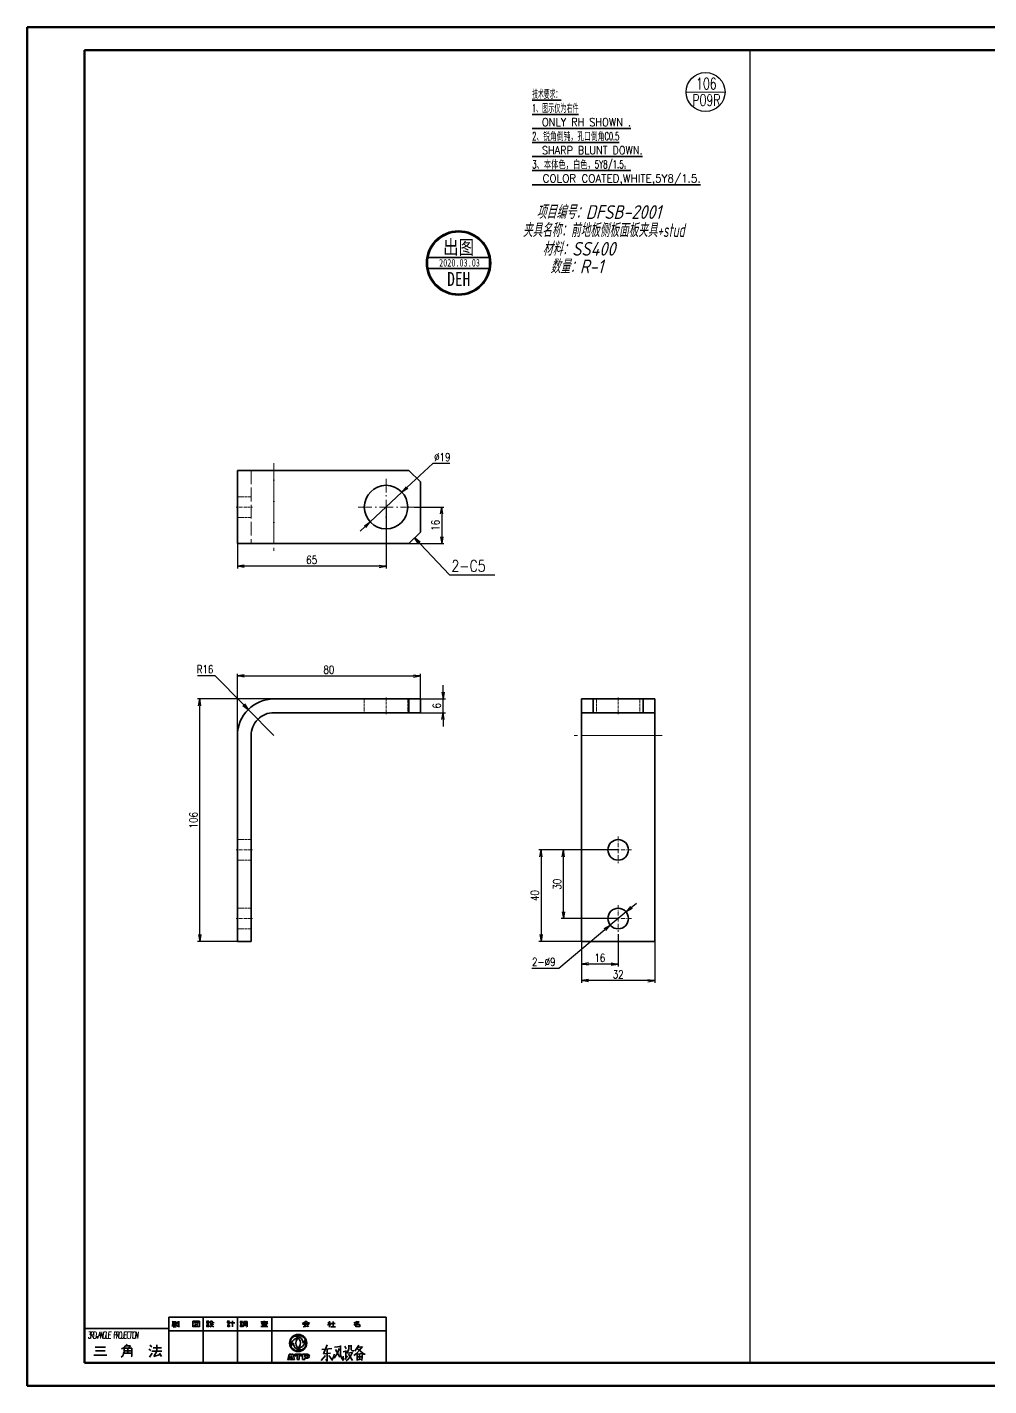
# Model space of a CAD drawing. Header units: millimetres. Extents: x 1333 to 104182, y -62616 to -5704.
# Drawn here: x 49722 to 50143, y -62616 to -62022 of the extents above; entities that cross this region are included whole.
import ezdxf
from ezdxf.enums import TextEntityAlignment as Align

# ---------------------------------------------------------------- set-up
doc = ezdxf.new("R2010")
doc.units = ezdxf.units.MM
doc.header["$LTSCALE"] = 0.5
doc.linetypes.add('DASHDOT', pattern=[18.5, 12, -3, 0.5, -3])
doc.linetypes.add('DASHED', pattern=[15, 12, -3])
doc.layers.add('08', color=1, linetype='Continuous')
doc.layers.add('11', color=3, linetype='Continuous')
for name, color, linetype, lineweight in [('TEXT', 1, 'Continuous', 35), ('材质&数量层', 1, 'Continuous', 9), ('标注线', 3, 'Continuous', 18)]:
    doc.layers.add(name, color=color, linetype=linetype, lineweight=lineweight)
doc.styles.add('GB', font='gbeitc.shx', dxfattribs={"bigfont": 'gbcbig.shx'})
doc.styles.add('KAI', font='simplex.shx', dxfattribs={"width": 0.8, "bigfont": 'extfont.shx'})
doc.styles.get("Standard").update_dxf_attribs({"font": 'simplex.shx'})
doc.styles.add('国标', font='simfang.ttf', dxfattribs={"width": 0.8})
doc.dimstyles.new('KAI', dxfattribs={"dimtxt": 3.5, "dimasz": 3, "dimexe": 1, "dimexo": 0, "dimgap": 1, "dimtad": 1, "dimtoh": 1, "dimdsep": 46, "dimtxsty": 'KAI', "dimblk1": 'OPEN', "dimblk2": 'OPEN', "dimsah": 1, "dimcen": 0, "dimclrd": 7, "dimclre": 7, "dimclrt": 140, "dimazin": 2, "dimtfac": 0.7, "dimtix": 1, "dimtmove": 0, "dimatfit": 3, "dimldrblk": 'OPEN', "dimfxl": 0, "dimtvp": 1, "dimtolj": 2, "dimarcsym": 0})

# ---------------------------------------------------------------- blocks, each defined once
blk = doc.blocks.new('_Open')
at = {"color": 0, "linetype": 'ByBlock', "lineweight": -2}
for p, q in [((-1, 0.17), (0, 0)), ((-1, -0.17), (0, 0)), ((0, 0), (-1, 0))]:
    blk.add_line(p, q, dxfattribs=at)
blk = doc.blocks.new('*D152')
at = {"layer": '08', "color": 7, "lineweight": -2, "transparency": 16777216}
for p, q in [((49829.99, -62315.98), (49796.55, -62315.98)), ((49797.55, -62418.98), (49797.55, -62318.98)), ((49813.99, -62421.98), (49796.55, -62421.98))]:
    blk.add_line(p, q, dxfattribs=at)
at = {"layer": 'Defpoints', "color": 0, "transparency": 16777216}
for p in [(49797.55, -62315.98), (49829.99, -62315.98), (49813.99, -62421.98)]:
    blk.add_point(p, dxfattribs=at)
at = {"layer": '08', "color": 7, "lineweight": -2, "transparency": 16777216, "xscale": 3, "yscale": 3, "zscale": 3}
for p, rotation in [((49797.55, -62315.98), 90), ((49797.55, -62421.98), 270)]:
    blk.add_blockref('_Open', p, dxfattribs=dict(at, rotation=rotation))
at = {"layer": '08', "color": 140, "transparency": 16777216, "insert": (49794.8, -62368.98), "char_height": 3.5, "attachment_point": 5, "rotation": 90, "style": 'KAI'}
blk.add_mtext('\\A2;106', dxfattribs=at)
blk = doc.blocks.new('*D153')
at = {"layer": '08', "color": 7, "lineweight": -2, "transparency": 16777216}
for p, q in [((49813.99, -62331.98), (49813.99, -62304.94)), ((49816.99, -62305.94), (49890.99, -62305.94)), ((49893.99, -62315.98), (49893.99, -62304.94))]:
    blk.add_line(p, q, dxfattribs=at)
at = {"layer": 'Defpoints', "color": 0, "transparency": 16777216}
for p in [(49893.99, -62305.94), (49893.99, -62315.98), (49813.99, -62331.98)]:
    blk.add_point(p, dxfattribs=at)
at = {"layer": '08', "color": 7, "lineweight": -2, "transparency": 16777216, "xscale": 3, "yscale": 3, "zscale": 3, "rotation": 180}
blk.add_blockref('_Open', (49813.99, -62305.94), dxfattribs=at)
at = {"layer": '08', "color": 7, "lineweight": -2, "transparency": 16777216, "xscale": 3, "yscale": 3, "zscale": 3}
blk.add_blockref('_Open', (49893.99, -62305.94), dxfattribs=at)
at = {"layer": '08', "color": 140, "transparency": 16777216, "insert": (49853.99, -62303.19), "char_height": 3.5, "attachment_point": 5, "style": 'KAI'}
blk.add_mtext('\\A2;80', dxfattribs=at)
blk = doc.blocks.new('*D154')
at = {"layer": '08', "color": 7, "lineweight": -2, "transparency": 16777216}
for p, q in [((49796.52, -62305.76), (49804.18, -62305.76)), ((49804.18, -62305.76), (49816.66, -62318.44)), ((49829.99, -62331.98), (49818.77, -62320.58))]:
    blk.add_line(p, q, dxfattribs=at)
at = {"layer": 'Defpoints', "color": 0, "transparency": 16777216}
for p in [(49818.77, -62320.58), (49829.99, -62331.98)]:
    blk.add_point(p, dxfattribs=at)
at = {"layer": '08', "color": 7, "lineweight": -2, "transparency": 16777216, "xscale": 3, "yscale": 3, "zscale": 3, "rotation": 314.5498528367813}
blk.add_blockref('_Open', (49818.77, -62320.58), dxfattribs=at)
at = {"layer": '08', "color": 140, "transparency": 16777216, "insert": (49799.85, -62303.01), "char_height": 3.5, "attachment_point": 5, "style": 'KAI'}
blk.add_mtext('\\A2;R16', dxfattribs=at)
blk = doc.blocks.new('*D155')
at = {"layer": '08', "color": 7, "lineweight": -2, "transparency": 16777216}
for p, q in [((49903.92, -62312.98), (49903.92, -62309.98)), ((49893.99, -62315.98), (49904.92, -62315.98)), ((49903.92, -62321.98), (49903.92, -62315.98)), ((49893.99, -62321.98), (49904.92, -62321.98)), ((49903.92, -62324.98), (49903.92, -62327.98))]:
    blk.add_line(p, q, dxfattribs=at)
at = {"layer": 'Defpoints', "color": 0, "transparency": 16777216}
for p in [(49893.99, -62315.98), (49903.92, -62315.98), (49893.99, -62321.98)]:
    blk.add_point(p, dxfattribs=at)
at = {"layer": '08', "color": 7, "lineweight": -2, "transparency": 16777216, "xscale": 3, "yscale": 3, "zscale": 3}
for p, rotation in [((49903.92, -62315.98), 270), ((49903.92, -62321.98), 90)]:
    blk.add_blockref('_Open', p, dxfattribs=dict(at, rotation=rotation))
at = {"layer": '08', "color": 140, "transparency": 16777216, "insert": (49901.17, -62318.98), "char_height": 3.5, "attachment_point": 5, "rotation": 90, "style": 'KAI'}
blk.add_mtext('\\A2;6', dxfattribs=at)
blk = doc.blocks.new('*D156')
at = {"layer": '08', "color": 7, "lineweight": -2, "transparency": 16777216}
for p, q in [((49980.49, -62381.98), (49955.52, -62381.98)), ((49956.52, -62408.98), (49956.52, -62384.98)), ((49980.49, -62411.98), (49955.52, -62411.98))]:
    blk.add_line(p, q, dxfattribs=at)
at = {"layer": 'Defpoints', "color": 0, "transparency": 16777216}
for p in [(49956.52, -62381.98), (49980.49, -62381.98), (49980.49, -62411.98)]:
    blk.add_point(p, dxfattribs=at)
at = {"layer": '08', "color": 7, "lineweight": -2, "transparency": 16777216, "xscale": 3, "yscale": 3, "zscale": 3}
for p, rotation in [((49956.52, -62381.98), 90), ((49956.52, -62411.98), 270)]:
    blk.add_blockref('_Open', p, dxfattribs=dict(at, rotation=rotation))
at = {"layer": '08', "color": 140, "transparency": 16777216, "insert": (49953.77, -62396.98), "char_height": 3.5, "attachment_point": 5, "rotation": 90, "style": 'KAI'}
blk.add_mtext('\\A2;30', dxfattribs=at)
blk = doc.blocks.new('*D157')
at = {"layer": '08', "color": 7, "lineweight": -2, "transparency": 16777216}
for p, q in [((49961.49, -62381.98), (49945.79, -62381.98)), ((49946.79, -62384.98), (49946.79, -62418.98)), ((49964.49, -62421.98), (49945.79, -62421.98))]:
    blk.add_line(p, q, dxfattribs=at)
at = {"layer": 'Defpoints', "color": 0, "transparency": 16777216}
for p in [(49961.49, -62381.98), (49946.79, -62421.98), (49964.49, -62421.98)]:
    blk.add_point(p, dxfattribs=at)
at = {"layer": '08', "color": 7, "lineweight": -2, "transparency": 16777216, "xscale": 3, "yscale": 3, "zscale": 3}
for p, rotation in [((49946.79, -62381.98), 90), ((49946.79, -62421.98), 270)]:
    blk.add_blockref('_Open', p, dxfattribs=dict(at, rotation=rotation))
at = {"layer": '08', "color": 140, "transparency": 16777216, "insert": (49944.04, -62401.98), "char_height": 3.5, "attachment_point": 5, "rotation": 90, "style": 'KAI'}
blk.add_mtext('\\A2;40', dxfattribs=at)
blk = doc.blocks.new('*D158')
at = {"layer": '08', "color": 7, "lineweight": -2, "transparency": 16777216}
for p, q in [((49964.49, -62421.98), (49964.49, -62432.91)), ((49980.49, -62418.79), (49980.49, -62432.91)), ((49977.49, -62431.91), (49967.49, -62431.91))]:
    blk.add_line(p, q, dxfattribs=at)
at = {"layer": 'Defpoints', "color": 0, "transparency": 16777216}
for p in [(49964.49, -62421.98), (49980.49, -62418.79), (49964.49, -62431.91)]:
    blk.add_point(p, dxfattribs=at)
at = {"layer": '08', "color": 7, "lineweight": -2, "transparency": 16777216, "xscale": 3, "yscale": 3, "zscale": 3, "rotation": 180}
blk.add_blockref('_Open', (49964.49, -62431.91), dxfattribs=at)
at = {"layer": '08', "color": 7, "lineweight": -2, "transparency": 16777216, "xscale": 3, "yscale": 3, "zscale": 3}
blk.add_blockref('_Open', (49980.49, -62431.91), dxfattribs=at)
at = {"layer": '08', "color": 140, "transparency": 16777216, "insert": (49972.49, -62429.16), "char_height": 3.5, "attachment_point": 5, "style": 'KAI'}
blk.add_mtext('\\A2;16', dxfattribs=at)
blk = doc.blocks.new('*D159')
at = {"layer": '08', "color": 7, "lineweight": -2, "transparency": 16777216}
for p, q in [((49964.49, -62421.98), (49964.49, -62440.14)), ((49996.49, -62421.98), (49996.49, -62440.14)), ((49993.49, -62439.14), (49967.49, -62439.14))]:
    blk.add_line(p, q, dxfattribs=at)
at = {"layer": 'Defpoints', "color": 0, "transparency": 16777216}
for p in [(49964.49, -62421.98), (49996.49, -62421.98), (49964.49, -62439.14)]:
    blk.add_point(p, dxfattribs=at)
at = {"layer": '08', "color": 7, "lineweight": -2, "transparency": 16777216, "xscale": 3, "yscale": 3, "zscale": 3, "rotation": 180}
blk.add_blockref('_Open', (49964.49, -62439.14), dxfattribs=at)
at = {"layer": '08', "color": 7, "lineweight": -2, "transparency": 16777216, "xscale": 3, "yscale": 3, "zscale": 3}
blk.add_blockref('_Open', (49996.49, -62439.14), dxfattribs=at)
at = {"layer": '08', "color": 140, "transparency": 16777216, "insert": (49980.49, -62436.39), "char_height": 3.5, "attachment_point": 5, "style": 'KAI'}
blk.add_mtext('\\A2;32', dxfattribs=at)
blk = doc.blocks.new('*D160')
at = {"layer": '08', "color": 7, "lineweight": -2, "transparency": 16777216}
for p, q in [((49986.24, -62407.17), (49988.55, -62405.25)), ((49983.94, -62409.09), (49977.04, -62414.86)), ((49954.48, -62433.71), (49974.73, -62416.79)), ((49942.75, -62433.71), (49954.48, -62433.71))]:
    blk.add_line(p, q, dxfattribs=at)
at = {"layer": 'Defpoints', "color": 0, "transparency": 16777216}
for p in [(49983.94, -62409.09), (49977.04, -62414.86)]:
    blk.add_point(p, dxfattribs=at)
at = {"layer": '08', "color": 7, "lineweight": -2, "transparency": 16777216, "xscale": 3, "yscale": 3, "zscale": 3}
for p, rotation in [((49983.94, -62409.09), 219.885985367938), ((49977.04, -62414.86), 39.88598536793803)]:
    blk.add_blockref('_Open', p, dxfattribs=dict(at, rotation=rotation))
at = {"layer": '08', "color": 140, "transparency": 16777216, "insert": (49947.95, -62430.96), "char_height": 3.5, "attachment_point": 5, "style": 'KAI'}
blk.add_mtext('\\A2;2-%%c9', dxfattribs=at)
blk = doc.blocks.new('*D161')
at = {"layer": '08', "color": 7, "lineweight": -2, "transparency": 16777216}
for p, q in [((49899.41, -62213.02), (49888.13, -62223.55)), ((49906.81, -62213.02), (49899.41, -62213.02)), ((49872.05, -62238.57), (49885.93, -62225.6)), ((49869.85, -62240.61), (49867.66, -62242.66))]:
    blk.add_line(p, q, dxfattribs=at)
at = {"layer": 'Defpoints', "color": 0, "transparency": 16777216}
for p in [(49885.93, -62225.6), (49872.05, -62238.57)]:
    blk.add_point(p, dxfattribs=at)
at = {"layer": '08', "color": 7, "lineweight": -2, "transparency": 16777216, "xscale": 3, "yscale": 3, "zscale": 3}
for p, rotation in [((49885.93, -62225.6), 223.0339862029574), ((49872.05, -62238.57), 43.03398620295744)]:
    blk.add_blockref('_Open', p, dxfattribs=dict(at, rotation=rotation))
at = {"layer": '08', "color": 140, "transparency": 16777216, "insert": (49903.61, -62210.27), "char_height": 3.5, "attachment_point": 5, "style": 'KAI'}
blk.add_mtext('\\A2;∅19', dxfattribs=at)
blk = doc.blocks.new('*D162')
at = {"layer": '08', "color": 7, "lineweight": -2, "transparency": 16777216}
for p, q in [((49878.99, -62232.08), (49878.99, -62258.94)), ((49813.99, -62248.08), (49813.99, -62258.94)), ((49875.99, -62257.94), (49816.99, -62257.94))]:
    blk.add_line(p, q, dxfattribs=at)
at = {"layer": 'Defpoints', "color": 0, "transparency": 16777216}
for p in [(49878.99, -62232.08), (49813.99, -62248.08), (49813.99, -62257.94)]:
    blk.add_point(p, dxfattribs=at)
at = {"layer": '08', "color": 7, "lineweight": -2, "transparency": 16777216, "xscale": 3, "yscale": 3, "zscale": 3, "rotation": 180}
blk.add_blockref('_Open', (49813.99, -62257.94), dxfattribs=at)
at = {"layer": '08', "color": 7, "lineweight": -2, "transparency": 16777216, "xscale": 3, "yscale": 3, "zscale": 3}
blk.add_blockref('_Open', (49878.99, -62257.94), dxfattribs=at)
at = {"layer": '08', "color": 140, "transparency": 16777216, "insert": (49846.49, -62255.19), "char_height": 3.5, "attachment_point": 5, "style": 'KAI'}
blk.add_mtext('\\A2;65', dxfattribs=at)
blk = doc.blocks.new('*D163')
at = {"layer": '08', "color": 7, "lineweight": -2, "transparency": 16777216}
for p, q in [((49891.34, -62232.08), (49904.32, -62232.08)), ((49903.32, -62235.08), (49903.32, -62245.08)), ((49888.99, -62248.08), (49904.32, -62248.08))]:
    blk.add_line(p, q, dxfattribs=at)
at = {"layer": 'Defpoints', "color": 0, "transparency": 16777216}
for p in [(49891.34, -62232.08), (49888.99, -62248.08), (49903.32, -62248.08)]:
    blk.add_point(p, dxfattribs=at)
at = {"layer": '08', "color": 7, "lineweight": -2, "transparency": 16777216, "xscale": 3, "yscale": 3, "zscale": 3}
for p, rotation in [((49903.32, -62232.08), 90), ((49903.32, -62248.08), 270)]:
    blk.add_blockref('_Open', p, dxfattribs=dict(at, rotation=rotation))
at = {"layer": '08', "color": 140, "transparency": 16777216, "insert": (49900.57, -62240.08), "char_height": 3.5, "attachment_point": 5, "rotation": 90, "style": 'KAI'}
blk.add_mtext('\\A2;16', dxfattribs=at)
blk = doc.blocks.new('999')
at = {"color": 7, "lineweight": 70}
for p, q in [((73402, -11943.1), (73402, -10161.1)), ((73402, -10161.1), (75925, -10161.1)), ((73477, -11913.1), (73477, -10191.1)), ((73477, -10191.1), (75895, -10191.1)), ((75895, -11913.1), (73477, -11913.1)), ((75925, -11943.1), (73402, -11943.1))]:
    blk.add_line(p, q, dxfattribs=at)
at = {"color": 7, "lineweight": 35}
for p, q in [((73588, -11853.1), (73873, -11853.1)), ((73633, -11853.1), (73633, -11913.1)), ((73678, -11853.1), (73678, -11913.1)), ((73689.3, -11862.6), (73689.3, -11864.6)), ((73690.7, -11865.7), (73689.8, -11865.5)), ((73690.7, -11858.7), (73690.7, -11865.7)), ((73708.3, -11859.2), (73717.8, -11859.2)), ((73708.3, -11865.5), (73717.7, -11865.5)), ((73713, -11859.2), (73708.8, -11861.6)), ((73710.5, -11865.5), (73710.5, -11862.1)), ((73710.5, -11862.1), (73715.6, -11862.1)), ((73710.5, -11863.2), (73715.6, -11863.2)), ((73710.5, -11864.5), (73715.6, -11864.5)), ((73713, -11857.8), (73713, -11861.6)), ((73713, -11859.2), (73717.7, -11861.9)), ((73715.6, -11862.1), (73715.6, -11865.5)), ((73723, -11853.1), (73723, -11913.1)), ((73765, -11860.3), (73762.7, -11861.3)), ((73763.1, -11862.4), (73771.9, -11862.4)), ((73763.9, -11865.6), (73770.4, -11864.8)), ((73767.9, -11858.2), (73765, -11860.3)), ((73765.2, -11861.2), (73769.6, -11861.2)), ((73766.9, -11862.4), (73765.8, -11865.4)), ((73767.6, -11858.4), (73769.7, -11859.9)), ((73769.4, -11863.4), (73771.1, -11865.8)), ((73769.7, -11859.9), (73772.6, -11861.1)), ((73798.7, -11861.9), (73796, -11863.4)), ((73796.2, -11860.3), (73800.1, -11860.3)), ((73798.5, -11858.5), (73798.5, -11860.3)), ((73800.1, -11860.3), (73798.7, -11861.9)), ((73798.7, -11861.9), (73800.8, -11863.3)), ((73798.7, -11861.9), (73798.7, -11866.3)), ((73800.3, -11865.8), (73806.3, -11865.8)), ((73800.9, -11861.3), (73805.8, -11861.3)), ((73803.4, -11858.6), (73803.4, -11865.8)), ((73833.2, -11862.4), (73830.3, -11863.4)), ((73833.8, -11859.3), (73830.7, -11860.9)), ((73832.5, -11860), (73834.6, -11861.6)), ((73833, -11862.9), (73838.3, -11862.9)), ((73833, -11865.8), (73833, -11862.9)), ((73833, -11865.4), (73838.3, -11865.4)), ((73836.1, -11860.7), (73833.2, -11862.4)), ((73835, -11858.3), (73833.8, -11859.3)), ((73833.8, -11859.3), (73837.7, -11859.3)), ((73837.7, -11859.3), (73836.1, -11860.7)), ((73838.3, -11862.9), (73838.3, -11865.7)), ((73873, -11853.1), (73873, -11913.1)), ((73477, -11868.1), (73588, -11868.1)), ((73588, -11871.1), (73873, -11871.1)), ((73743.7, -11908.7), (73745.5, -11901.6)), ((73745.6, -11901.6), (73747.8, -11901.6)), ((73745.8, -11903.8), (73747, -11908.7)), ((73747.8, -11901.6), (73748.2, -11903.1)), ((73748.6, -11901.6), (73748.2, -11903.1)), ((73748.8, -11903.7), (73748.5, -11904.5)), ((73750.9, -11901.6), (73748.6, -11901.6)), ((73750, -11908.7), (73748.8, -11903.7)), ((73752.7, -11908.7), (73750.9, -11901.6)), ((73752.9, -11901.6), (73762, -11901.6)), ((73752.9, -11901.6), (73752.9, -11904.2)), ((73752.9, -11904.2), (73756, -11902.3)), ((73756, -11908.7), (73756, -11902.3)), ((73758.9, -11908.7), (73758.9, -11902.3)), ((73762, -11904.2), (73758.9, -11902.3)), ((73762, -11901.6), (73762, -11904.2)), ((73763.2, -11901.6), (73769.7, -11901.6)), ((73763.2, -11908.7), (73763.2, -11901.6)), ((73766.1, -11902.8), (73768.7, -11902.8)), ((73766.1, -11905.6), (73766.1, -11902.8)), ((73743.3, -11908.7), (73746.1, -11908.7)), ((73745.3, -11905.4), (73746, -11908.7)), ((73749.5, -11908.7), (73747, -11908.7)), ((73748.5, -11904.5), (73749.5, -11908.7)), ((73752.7, -11908.7), (73750, -11908.7)), ((73756, -11908.7), (73758.9, -11908.7)), ((73766.1, -11908.7), (73763.2, -11908.7)), ((73766.1, -11905.6), (73768.7, -11905.6)), ((73766.1, -11906.7), (73769.7, -11906.7)), ((73766.1, -11908.7), (73766.1, -11906.7))]:
    blk.add_line(p, q, dxfattribs=at)
at = {"color": 7, "lineweight": 35, "ltscale": 0.125}
blk.add_line((73588, -11868.1), (73588, -11853.1), dxfattribs=at)
at = {"color": 7, "lineweight": 35, "ltscale": 0.085229}
blk.add_line((73591.7, -11863.4), (73602, -11863.4), dxfattribs=at)
at = {"color": 7, "lineweight": 35, "ltscale": 0.027653}
blk.add_line((73595.2, -11864.3), (73591.9, -11865), dxfattribs=at)
at = {"color": 7, "lineweight": 35, "ltscale": 0.044715}
blk.add_line((73592.2, -11860.5), (73597.6, -11860.5), dxfattribs=at)
at = {"color": 7, "lineweight": 35, "ltscale": 0.012385}
blk.add_line((73593.6, -11858.5), (73592.8, -11859.8), dxfattribs=at)
at = {"color": 7, "lineweight": 35, "ltscale": 0.032741}
blk.add_line((73593.1, -11859.3), (73597.1, -11859.3), dxfattribs=at)
at = {"color": 7, "lineweight": 35, "ltscale": 0.011821}
blk.add_line((73593.2, -11862.9), (73593.2, -11861.4), dxfattribs=at)
at = {"color": 7, "lineweight": 35, "ltscale": 0.030435}
blk.add_line((73593.2, -11861.4), (73596.8, -11861.5), dxfattribs=at)
at = {"color": 7, "lineweight": 35, "ltscale": 0.032907}
blk.add_line((73593.6, -11866), (73597.5, -11865.6), dxfattribs=at)
at = {"color": 7, "lineweight": 35, "ltscale": 0.038324}
blk.add_line((73595, -11858.5), (73595, -11863.1), dxfattribs=at)
at = {"color": 7, "lineweight": 35, "ltscale": 0.015919}
blk.add_line((73596.9, -11863.4), (73595.2, -11864.3), dxfattribs=at)
at = {"color": 7, "lineweight": 35, "ltscale": 0.013156}
blk.add_line((73595.2, -11864.3), (73595.2, -11865.8), dxfattribs=at)
at = {"color": 7, "lineweight": 35, "ltscale": 0.003058}
blk.add_line((73596.5, -11863), (73596.2, -11863), dxfattribs=at)
at = {"color": 7, "lineweight": 35, "ltscale": 0.003768}
blk.add_line((73596.8, -11862.6), (73596.5, -11863), dxfattribs=at)
at = {"color": 7, "lineweight": 35, "ltscale": 0.009536}
blk.add_line((73596.8, -11861.5), (73596.8, -11862.6), dxfattribs=at)
at = {"color": 7, "lineweight": 35, "ltscale": 0.008582}
blk.add_line((73597.4, -11862.5), (73597.4, -11863.5), dxfattribs=at)
at = {"color": 7, "lineweight": 35, "ltscale": 0.014683}
blk.add_line((73597.4, -11863.5), (73598.6, -11864.8), dxfattribs=at)
at = {"color": 7, "lineweight": 35, "ltscale": 0.01925}
blk.add_line((73600.7, -11863.8), (73598.6, -11864.8), dxfattribs=at)
at = {"color": 7, "lineweight": 35, "ltscale": 0.015107}
blk.add_line((73598.6, -11864.8), (73600.3, -11865.4), dxfattribs=at)
at = {"color": 7, "lineweight": 35, "ltscale": 0.025931}
blk.add_line((73598.9, -11858.8), (73598.9, -11861.9), dxfattribs=at)
at = {"color": 7, "lineweight": 35, "ltscale": 0.00304}
blk.add_line((73600.6, -11862.7), (73600.2, -11862.7), dxfattribs=at)
at = {"color": 7, "lineweight": 35, "ltscale": 0.011018}
blk.add_line((73600.3, -11865.4), (73601.6, -11865.6), dxfattribs=at)
at = {"color": 7, "lineweight": 35, "ltscale": 0.003388}
blk.add_line((73600.9, -11862.4), (73600.6, -11862.7), dxfattribs=at)
at = {"color": 7, "lineweight": 35, "ltscale": 0.033368}
blk.add_line((73600.9, -11858.4), (73600.9, -11862.4), dxfattribs=at)
at = {"color": 7, "lineweight": 35, "ltscale": 0.070776}
for p, q in [((73619.5, -11858.3), (73628, -11858.3)), ((73619.5, -11865.2), (73628, -11865.2))]:
    blk.add_line(p, q, dxfattribs=at)
at = {"color": 7, "lineweight": 35, "ltscale": 0.062347}
blk.add_line((73619.5, -11858.3), (73619.5, -11865.8), dxfattribs=at)
at = {"color": 7, "lineweight": 35, "ltscale": 0.016097}
blk.add_line((73622.9, -11863.5), (73621.1, -11864.3), dxfattribs=at)
at = {"color": 7, "lineweight": 35, "ltscale": 0.013534}
blk.add_line((73621.2, -11859.7), (73622.1, -11861), dxfattribs=at)
at = {"color": 7, "lineweight": 35, "ltscale": 0.035448}
blk.add_line((73622.1, -11861.6), (73625.8, -11863.7), dxfattribs=at)
at = {"color": 7, "lineweight": 35, "ltscale": 0.029906}
blk.add_line((73625.4, -11860.9), (73622.9, -11863.5), dxfattribs=at)
at = {"color": 7, "lineweight": 35, "ltscale": 0.012539}
blk.add_line((73623.5, -11859), (73623.7, -11860.5), dxfattribs=at)
at = {"color": 7, "lineweight": 35, "ltscale": 0.013951}
blk.add_line((73626.4, -11859.6), (73625.4, -11860.9), dxfattribs=at)
at = {"color": 7, "lineweight": 35, "ltscale": 0.063303}
blk.add_line((73628, -11858.3), (73628, -11865.9), dxfattribs=at)
at = {"color": 7, "lineweight": 35, "ltscale": 0.036719}
for p, q in [((73636.8, -11859.6), (73641.2, -11859.6)), ((73664, -11859.6), (73668.4, -11859.6)), ((73680.9, -11859.8), (73685.3, -11859.8))]:
    blk.add_line(p, q, dxfattribs=at)
at = {"color": 7, "lineweight": 35, "ltscale": 0.025879}
for p, q in [((73637.2, -11858.4), (73640.3, -11858.4)), ((73664.4, -11858.4), (73667.5, -11858.4))]:
    blk.add_line(p, q, dxfattribs=at)
at = {"color": 7, "lineweight": 35, "ltscale": 0.025122}
blk.add_line((73637.4, -11860.9), (73640.5, -11860.9), dxfattribs=at)
at = {"color": 7, "lineweight": 35, "ltscale": 0.024927}
for p, q in [((73637.4, -11862.2), (73640.4, -11862.2)), ((73664.6, -11862.2), (73667.6, -11862.2))]:
    blk.add_line(p, q, dxfattribs=at)
at = {"color": 7, "lineweight": 35, "ltscale": 0.018304}
for p, q in [((73637.8, -11865.6), (73637.8, -11863.4)), ((73665, -11865.6), (73665, -11863.4)), ((73681.9, -11865.8), (73681.9, -11863.6))]:
    blk.add_line(p, q, dxfattribs=at)
at = {"color": 7, "lineweight": 35, "ltscale": 0.019971}
for p, q in [((73637.8, -11863.4), (73640.2, -11863.4)), ((73637.8, -11865.1), (73640.2, -11865.1)), ((73665, -11863.4), (73667.4, -11863.4)), ((73665, -11865.1), (73667.4, -11865.1))]:
    blk.add_line(p, q, dxfattribs=at)
at = {"color": 7, "lineweight": 35, "ltscale": 0.019257}
for p, q in [((73640.2, -11863.4), (73640.2, -11865.7)), ((73684.3, -11863.6), (73684.3, -11865.9))]:
    blk.add_line(p, q, dxfattribs=at)
at = {"color": 7, "lineweight": 35, "ltscale": 0.006976}
blk.add_line((73641.4, -11860.7), (73642.1, -11860.3), dxfattribs=at)
at = {"color": 7, "lineweight": 35, "ltscale": 0.03595}
blk.add_line((73641.4, -11861.7), (73645.8, -11861.7), dxfattribs=at)
at = {"color": 7, "lineweight": 35, "ltscale": 0.013082}
blk.add_line((73642.9, -11865.1), (73641.5, -11865.7), dxfattribs=at)
at = {"color": 7, "lineweight": 35, "ltscale": 0.00629}
blk.add_line((73642.1, -11860.3), (73642.6, -11859.7), dxfattribs=at)
at = {"color": 7, "lineweight": 35, "ltscale": 0.01087}
blk.add_line((73642.6, -11859.7), (73642.6, -11858.4), dxfattribs=at)
at = {"color": 7, "lineweight": 35, "ltscale": 0.017126}
blk.add_line((73642.6, -11858.4), (73644.6, -11858.4), dxfattribs=at)
at = {"color": 7, "lineweight": 35, "ltscale": 0.009218}
blk.add_line((73642.6, -11862.7), (73643.1, -11863.6), dxfattribs=at)
at = {"color": 7, "lineweight": 35, "ltscale": 0.011358}
blk.add_line((73644, -11864.4), (73642.9, -11865.1), dxfattribs=at)
at = {"color": 7, "lineweight": 35, "ltscale": 0.014821}
blk.add_line((73643.1, -11863.6), (73644.5, -11864.7), dxfattribs=at)
at = {"color": 7, "lineweight": 35, "ltscale": 0.014299}
blk.add_line((73645.2, -11863.1), (73644, -11864.4), dxfattribs=at)
at = {"color": 7, "lineweight": 35, "ltscale": 0.022491}
blk.add_line((73644.5, -11864.7), (73647, -11865.8), dxfattribs=at)
at = {"color": 7, "lineweight": 35, "ltscale": 0.014682}
blk.add_line((73644.6, -11858.4), (73644.6, -11860.1), dxfattribs=at)
at = {"color": 7, "lineweight": 35, "ltscale": 0.003426}
blk.add_line((73644.6, -11860.1), (73645, -11860.3), dxfattribs=at)
at = {"color": 7, "lineweight": 35, "ltscale": 0.01073}
blk.add_line((73645, -11860.3), (73646.3, -11860.3), dxfattribs=at)
at = {"color": 7, "lineweight": 35, "ltscale": 0.012738}
blk.add_line((73645.8, -11861.7), (73645.2, -11863.1), dxfattribs=at)
at = {"color": 7, "lineweight": 35, "ltscale": 0.006401}
blk.add_line((73646.3, -11860.3), (73646.7, -11859.7), dxfattribs=at)
at = {"color": 7, "lineweight": 35, "ltscale": 0.02511}
for p, q in [((73664.6, -11860.9), (73667.7, -11860.9)), ((73681.5, -11861.1), (73684.5, -11861.1))]:
    blk.add_line(p, q, dxfattribs=at)
at = {"color": 7, "lineweight": 35, "ltscale": 0.01926}
blk.add_line((73667.4, -11863.4), (73667.4, -11865.7), dxfattribs=at)
at = {"color": 7, "lineweight": 35, "ltscale": 0.045654}
blk.add_line((73668.8, -11860.7), (73674.3, -11860.7), dxfattribs=at)
at = {"color": 7, "lineweight": 35, "ltscale": 0.066437}
blk.add_line((73671.5, -11858), (73671.5, -11865.9), dxfattribs=at)
at = {"color": 7, "lineweight": 35, "ltscale": 0.025867}
blk.add_line((73681.3, -11858.7), (73684.4, -11858.7), dxfattribs=at)
at = {"color": 7, "lineweight": 35, "ltscale": 0.024915}
blk.add_line((73681.5, -11862.4), (73684.5, -11862.4), dxfattribs=at)
at = {"color": 7, "lineweight": 35, "ltscale": 0.019983}
for p, q in [((73681.9, -11863.6), (73684.3, -11863.6)), ((73681.9, -11865.4), (73684.3, -11865.4))]:
    blk.add_line(p, q, dxfattribs=at)
at = {"color": 7, "lineweight": 35, "ltscale": 0.010372}
blk.add_line((73685, -11865.6), (73685.8, -11864.6), dxfattribs=at)
at = {"color": 7, "lineweight": 35, "ltscale": 0.008641}
blk.add_line((73685.8, -11864.6), (73686, -11863.6), dxfattribs=at)
at = {"color": 7, "lineweight": 35, "ltscale": 0.040677}
blk.add_line((73686, -11863.6), (73686, -11858.7), dxfattribs=at)
at = {"color": 7, "lineweight": 35, "ltscale": 0.039233}
blk.add_line((73686, -11858.7), (73690.7, -11858.7), dxfattribs=at)
at = {"color": 7, "lineweight": 35, "ltscale": 0.022327}
for p, q in [((73687, -11860.4), (73689.7, -11860.4)), ((73687, -11861.6), (73689.7, -11861.6))]:
    blk.add_line(p, q, dxfattribs=at)
at = {"color": 7, "lineweight": 35, "ltscale": 0.016611}
blk.add_line((73687, -11864.6), (73687, -11862.6), dxfattribs=at)
at = {"color": 7, "lineweight": 35, "ltscale": 0.018945}
for p, q in [((73687, -11862.6), (73689.3, -11862.6)), ((73687, -11864.2), (73689.3, -11864.2))]:
    blk.add_line(p, q, dxfattribs=at)
at = {"color": 7, "lineweight": 35, "ltscale": 0.018152}
blk.add_line((73688.3, -11859.4), (73688.3, -11861.6), dxfattribs=at)
at = {"color": 7, "lineweight": 35, "ltscale": 0.375}
blk.add_line((73588, -11868.1), (73588, -11913.1), dxfattribs=at)
at = {"color": 7, "lineweight": 35, "ltscale": 0.1401}
blk.add_line((73489.4, -11902.7), (73506.3, -11902.7), dxfattribs=at)
at = {"color": 7, "lineweight": 35, "ltscale": 0.111206}
blk.add_line((73491.3, -11892.3), (73504.7, -11892.3), dxfattribs=at)
at = {"color": 7, "lineweight": 35, "ltscale": 0.104199}
blk.add_line((73491.7, -11897.3), (73504.2, -11897.3), dxfattribs=at)
at = {"color": 7, "lineweight": 35, "ltscale": 0.026955}
blk.add_line((73527.7, -11903.4), (73525.5, -11905.7), dxfattribs=at)
at = {"color": 7, "lineweight": 35, "ltscale": 0.025778}
blk.add_line((73528.6, -11893.1), (73525.9, -11894.6), dxfattribs=at)
at = {"color": 7, "lineweight": 35, "ltscale": 0.02588}
blk.add_line((73528.5, -11900.4), (73527.7, -11903.4), dxfattribs=at)
at = {"color": 7, "lineweight": 35, "ltscale": 0.015901}
blk.add_line((73529, -11898.6), (73528.5, -11900.4), dxfattribs=at)
at = {"color": 7, "lineweight": 35, "ltscale": 0.08938}
blk.add_line((73528.5, -11900.4), (73539.3, -11900.4), dxfattribs=at)
at = {"color": 7, "lineweight": 35, "ltscale": 0.027872}
blk.add_line((73531, -11890.8), (73528.6, -11893.1), dxfattribs=at)
at = {"color": 7, "lineweight": 35, "ltscale": 0.085266}
for p, q in [((73529, -11893.7), (73539.3, -11893.7)), ((73529, -11897.1), (73539.3, -11897.1))]:
    blk.add_line(p, q, dxfattribs=at)
at = {"color": 7, "lineweight": 35, "ltscale": 0.027725}
blk.add_line((73529, -11893.7), (73529, -11897.1), dxfattribs=at)
at = {"color": 7, "lineweight": 35, "ltscale": 0.01272}
blk.add_line((73529, -11897.1), (73529, -11898.6), dxfattribs=at)
at = {"color": 7, "lineweight": 35, "ltscale": 0.024651}
blk.add_line((73533.1, -11888.6), (73531, -11890.8), dxfattribs=at)
at = {"color": 7, "lineweight": 35, "ltscale": 0.055009}
blk.add_line((73531, -11890.8), (73537.6, -11890.8), dxfattribs=at)
at = {"color": 7, "lineweight": 35, "ltscale": 0.055774}
blk.add_line((73533.9, -11893.7), (73533.9, -11900.4), dxfattribs=at)
at = {"color": 7, "lineweight": 35, "ltscale": 0.030689}
blk.add_line((73537.6, -11890.8), (73535.1, -11893.6), dxfattribs=at)
at = {"color": 7, "lineweight": 35, "ltscale": 0.087085}
blk.add_line((73539.3, -11893.7), (73539.3, -11904.2), dxfattribs=at)
at = {"color": 7, "lineweight": 35, "ltscale": 0.026327}
blk.add_line((73561.6, -11895), (73564.1, -11896.9), dxfattribs=at)
at = {"color": 7, "lineweight": 35, "ltscale": 0.053073}
blk.add_line((73565.9, -11900.1), (73562.4, -11905.4), dxfattribs=at)
at = {"color": 7, "lineweight": 35, "ltscale": 0.026571}
blk.add_line((73562.9, -11890), (73565.4, -11892.1), dxfattribs=at)
at = {"color": 7, "lineweight": 35, "ltscale": 0.107727}
blk.add_line((73565.7, -11897.6), (73578.7, -11897.6), dxfattribs=at)
at = {"color": 7, "lineweight": 35, "ltscale": 0.090796}
blk.add_line((73567.2, -11893.3), (73578.1, -11893.3), dxfattribs=at)
at = {"color": 7, "lineweight": 35, "ltscale": 0.066593}
blk.add_line((73572, -11897.6), (73568, -11904.5), dxfattribs=at)
at = {"color": 7, "lineweight": 35, "ltscale": 0.073285}
blk.add_line((73568, -11904.5), (73576.5, -11902.2), dxfattribs=at)
at = {"color": 7, "lineweight": 35, "ltscale": 0.067187}
blk.add_line((73572, -11889.5), (73572, -11897.6), dxfattribs=at)
at = {"color": 7, "lineweight": 35, "ltscale": 0.041521}
blk.add_line((73575.7, -11900.4), (73578.2, -11904.7), dxfattribs=at)
at = {"color": 7, "lineweight": 35, "ltscale": 0.009216}
blk.add_line((73539.3, -11904.2), (73538.5, -11905), dxfattribs=at)
at = {"color": 7, "lineweight": 13}
for points in [[(73482.3, -11879.5), (73482.5, -11880.2), (73482.7, -11880.7), (73483.2, -11880.9), (73484.2, -11880.9), (73484.6, -11880.6), (73485.2, -11879.9), (73485.7, -11877.1), (73485.4, -11876.4), (73484.7, -11876), (73484, -11876.2), (73485.7, -11872.5), (73482.7, -11872.5)], [(73485.7, -11880.9), (73486, -11876.2), (73486.3, -11872.5), (73488.5, -11872.5), (73489, -11873.3), (73488.8, -11875.7), (73488.1, -11876.3), (73486, -11876.3)], [(73487, -11876.3), (73489, -11880.9)], [(73489, -11880.9), (73491.4, -11880.9), (73492.1, -11879.9), (73492.5, -11879), (73492.6, -11878.1), (73492.9, -11875.1), (73492.8, -11873.9), (73492.4, -11872.9), (73491.7, -11872.5), (73489.3, -11872.5)], [(73489.5, -11872.5), (73489.3, -11876.1), (73489, -11880.9)], [(73494.6, -11879.4), (73492.9, -11879.4)], [(73493.1, -11878.8), (73494.4, -11878.8)], [(73493.1, -11880), (73494.4, -11880)], [(73494.6, -11880.9), (73495.8, -11876.7), (73497.1, -11872.5), (73497.6, -11876.7), (73498.1, -11880.9)], [(73495.7, -11877), (73497.6, -11877)], [(73498.1, -11880.9), (73498.5, -11876.7), (73498.9, -11872.5), (73499.9, -11876.8), (73500.8, -11880.9), (73501.3, -11876.4), (73501.7, -11872.5)], [(73504.8, -11877.5), (73504.4, -11880.9), (73502.2, -11880.9), (73501.8, -11879.6), (73501.7, -11878.7), (73502.2, -11874.5), (73502.6, -11873), (73503.2, -11872.5), (73505.5, -11872.5)], [(73504.3, -11877.5), (73505.3, -11877.5)], [(73508.5, -11880.9), (73505.5, -11880.9), (73505.8, -11876.2), (73506.1, -11872.5)], [(73511.8, -11880.9), (73508.5, -11880.9), (73508.8, -11876.2), (73509.1, -11872.5), (73512.4, -11872.5)], [(73508.8, -11876.4), (73511.5, -11876.4)], [(73515.9, -11880.9), (73516.3, -11876.2), (73516.5, -11872.5), (73518.5, -11872.5), (73518.9, -11872.9), (73519.2, -11873.4), (73519, -11875.5), (73518.5, -11876.2), (73516.3, -11876.2)], [(73519.2, -11880.9), (73519.5, -11876.2), (73519.8, -11872.5), (73521.9, -11872.5), (73522.4, -11873.3), (73522.3, -11875.7), (73521.6, -11876.3), (73519.5, -11876.3)], [(73520.4, -11876.3), (73522.4, -11880.9)], [(73529, -11872.5), (73528.6, -11878.5), (73528.2, -11879.9), (73527.6, -11880.9), (73526.3, -11880.9)], [(73532.4, -11880.9), (73529, -11880.9), (73529.4, -11876.2), (73529.6, -11872.5), (73533, -11872.5)], [(73529.4, -11876.4), (73532, -11876.4)], [(73536.4, -11880.9), (73534.5, -11880.9), (73533.8, -11880.6), (73533.5, -11880.3), (73533.2, -11879.6), (73533, -11878.5), (73533, -11875.1), (73533.5, -11873.5), (73533.9, -11872.8), (73534.4, -11872.5), (73536.5, -11872.5)], [(73536.5, -11872.5), (73540.1, -11872.5)], [(73537.7, -11880.9), (73538, -11876.2), (73538.3, -11872.5)], [(73540.1, -11880.9), (73540.4, -11876.7), (73540.6, -11872.5)], [(73544.5, -11880.9), (73544.9, -11876.7), (73545.3, -11872.5), (73546.3, -11876.8), (73547.2, -11880.9), (73547.7, -11876.4), (73548.1, -11872.5)]]:
    blk.add_lwpolyline(points, dxfattribs=at)
for points in [[(73493.4, -11880.5), (73494.1, -11880.5), (73494.6, -11879.8), (73494.6, -11879), (73494.1, -11878.4), (73493.4, -11878.4), (73492.9, -11879), (73492.9, -11879.8)], [(73524.9, -11880.9), (73525.9, -11879.6), (73526.1, -11878.4), (73526.3, -11874), (73525.8, -11872.9), (73525.4, -11872.5), (73523.9, -11872.5), (73523.4, -11872.9), (73522.9, -11873.9), (73522.6, -11874.9), (73522.4, -11879.5), (73523.3, -11880.9)], [(73543.1, -11880.9), (73544.1, -11879.6), (73544.3, -11878.4), (73544.5, -11874), (73544, -11872.9), (73543.6, -11872.5), (73542.1, -11872.5), (73541.6, -11872.9), (73541.1, -11873.9), (73540.8, -11874.9), (73540.6, -11879.5), (73541.5, -11880.9)]]:
    blk.add_lwpolyline(points, close=True, dxfattribs=at)
at = {"color": 7, "lineweight": 35}
for points in [[(73793.4, -11903.2), (73787.6, -11909.9)], [(73788.6, -11895.4), (73801.5, -11894)], [(73795.3, -11889.3), (73790.5, -11901.1)], [(73790.5, -11901.1), (73800.1, -11900.1)], [(73795.7, -11896.1), (73795.7, -11910.6)], [(73797.9, -11903.5), (73801.5, -11908.6)], [(73804.8, -11901.5), (73804.1, -11904.2)], [(73804.6, -11906.9), (73809.2, -11900.1)], [(73805.1, -11892.3), (73812.8, -11891.6)], [(73806.3, -11895.4), (73812.3, -11905.5)], [(73809.2, -11900.1), (73811.3, -11894)], [(73812.8, -11890.3), (73812.8, -11901.5)], [(73812.8, -11901.5), (73813.7, -11905.5)], [(73819.9, -11897.7), (73816.3, -11898.4)], [(73818.5, -11891), (73820.4, -11894.4)], [(73819.9, -11906.9), (73819.9, -11896.7)], [(73823, -11897.1), (73821.4, -11900.1)], [(73822.8, -11900.1), (73827.8, -11899.4)], [(73823.8, -11894.4), (73823, -11897.1)], [(73823.3, -11901.5), (73828.8, -11909.9)], [(73823.8, -11890), (73823.8, -11894.4)], [(73823.8, -11891.3), (73826.9, -11890.6)], [(73828.6, -11898.8), (73826.2, -11904.2)], [(73826.9, -11890), (73826.9, -11893)], [(73826.9, -11893), (73827.1, -11896.1)], [(73827.1, -11896.1), (73828.1, -11897.4)], [(73828.1, -11897.4), (73830.5, -11897.4)], [(73841.7, -11891.6), (73838.1, -11896.4), (73834.1, -11900.8), (73830.5, -11903.2)], [(73834.5, -11893.7), (73831.7, -11897.7)], [(73836.9, -11889.6), (73834.5, -11893.7)], [(73834.8, -11900.8), (73834.8, -11909.9)], [(73834.8, -11901.5), (73841.5, -11900.8)], [(73835, -11893), (73841.2, -11892)], [(73835.5, -11894.4), (73843.9, -11901.5), (73845.3, -11901.5)], [(73838.1, -11901.5), (73838.1, -11908.2)], [(73841.7, -11900.5), (73841.2, -11909.9)], [(73795.7, -11910.6), (73793.6, -11908.2)], [(73804.1, -11904.2), (73801.7, -11909.9)], [(73813.7, -11905.5), (73816.3, -11909.9)], [(73816.3, -11909.9), (73816.3, -11904.2)], [(73822.3, -11903.8), (73818.7, -11908.6)], [(73820.4, -11910.3), (73824, -11907.2)], [(73824, -11907.2), (73826.2, -11904.2)], [(73841.2, -11908.2), (73834.8, -11908.9)], [(73835.5, -11905.2), (73840.5, -11904.9)]]:
    blk.add_lwpolyline(points, dxfattribs=at)
for radius in [11.3, 10.4]:
    blk.add_circle((73757.5, -11887), radius, dxfattribs=at)
for centre, radius, start, end in [((73758.4, -11890.5), 10.1, 94.3618, 189.3685), ((73751.3, -11887), 9.07, 312.4542, 84.3408), ((73754.5, -11887), 9.33, 0, 103.7818), ((73763.6, -11887), 9.07, 132.4542, 264.3408), ((73756.6, -11883.5), 10.2, 274.9268, 7.678), ((73757.5, -11879.7), 9.61, 311.5828, 344.9375), ((73757.5, -11894.2), 9.57, 131.0518, 165.2314), ((73760.4, -11887), 9.23, 180, 285.8775), ((73768.7, -11904.2), 1.42, 270, 90), ((73769.7, -11904.2), 2.55, 270, 90)]:
    blk.add_arc(centre, radius, start, end, dxfattribs=at)
blk = doc.blocks.new('vfagdb')
h = blk.add_hatch(color=1)
h.paths.add_polyline_path([(111211.22, -38347.15, 1), (111183.1, -38347.15, 1)])
h.paths.add_polyline_path([(111210.75, -38347.15, 1), (111183.57, -38347.15, 1)], flags=16)
h.paths.add_polyline_path([(111190.3, -38358.72), (111204.11, -38358.72), (111204.11, -38349.7), (111190.3, -38349.7)], flags=8)
at = {"lineweight": 35}
for p, q in [((111183.77, -38344.8), (111210.55, -38344.8)), ((111183.77, -38349.49), (111210.55, -38349.49))]:
    blk.add_line(p, q, dxfattribs=at)
at = {"color": 1, "lineweight": 35}
for radius in [14.06, 13.59]:
    blk.add_circle((111197.16, -38347.15), radius, dxfattribs=at)
at = {"color": 4, "style": '国标', "width": 0.8}
blk.add_text('DEH', height=6.152, dxfattribs=at).set_placement((111197.21, -38357.22), align=Align.CENTER)
at = {"color": 3, "style": '国标', "width": 0.8}
blk.add_attdef('出图', text='', height=6.19, dxfattribs=at).set_placement((111197.16, -38340.26), align=Align.MIDDLE_CENTER)
at = {"color": 2, "style": '国标', "width": 0.8}
blk.add_attdef('2019.12.25', text='', height=3.28, dxfattribs=at).set_placement((111197.58, -38347.05), align=Align.MIDDLE_CENTER)
blk = doc.blocks.new('4545')
at = {"layer": '标注线'}
blk.add_blockref('vfagdb', (192.73, 219.99), dxfattribs=at).add_auto_attribs({'2019.12.25': '2020.03.03', '出图': '出图'})

msp = doc.modelspace()

# ---------------------------------------------------------------- linework, layer by layer
at = {"color": 4, "linetype": 'DASHDOT', "lineweight": 13}
for p, q in [((49829.99, -62212.884), (49829.99, -62251.285)), ((49878.99, -62219.734), (49878.99, -62244.434)), ((49891.34, -62232.084), (49866.64, -62232.084)), ((49999.689, -62331.978), (49961.288, -62331.978))]:
    msp.add_line(p, q, dxfattribs=at)
at = {"color": 3, "lineweight": 35, "ltscale": 0.4}
for p, q in [((49813.99, -62216.084), (49829.99, -62216.084)), ((49829.99, -62248.084), (49813.99, -62248.084))]:
    msp.add_line(p, q, dxfattribs=at)
at = {"color": 3, "lineweight": 35}
for p, q in [((49813.99, -62216.084), (49813.99, -62248.084)), ((49829.99, -62216.084), (49888.99, -62216.084)), ((49893.99, -62221.084), (49893.99, -62243.084)), ((49829.99, -62248.084), (49888.99, -62248.084)), ((49829.99, -62315.978), (49888.99, -62315.978)), ((49991.489, -62315.978), (49969.489, -62315.978)), ((49829.99, -62321.978), (49888.99, -62321.978)), ((49991.489, -62321.978), (49969.489, -62321.978)), ((49813.99, -62331.978), (49813.99, -62421.978)), ((49819.99, -62331.978), (49819.99, -62421.978)), ((49964.489, -62331.978), (49964.489, -62421.978)), ((49996.489, -62331.978), (49996.489, -62421.978)), ((49996.489, -62421.978), (49964.489, -62421.978))]:
    msp.add_line(p, q, dxfattribs=at)
at = {"color": 55, "linetype": 'DASHED', "lineweight": 13}
for p, q in [((49819.99, -62216.084), (49819.99, -62248.084)), ((49829.99, -62216.084), (49829.99, -62248.084)), ((49996.489, -62331.978), (49964.489, -62331.978))]:
    msp.add_line(p, q, dxfattribs=at)
at = {"color": 3, "lineweight": 13}
for p, q in [((49829.99, -62216.084), (49829.99, -62248.084)), ((49996.489, -62331.978), (49964.489, -62331.978))]:
    msp.add_line(p, q, dxfattribs=at)
at = {"color": 3, "lineweight": 35, "ltscale": 0.176777}
for p, q in [((49893.99, -62221.084), (49888.99, -62216.084)), ((49893.99, -62243.084), (49888.99, -62248.084))]:
    msp.add_line(p, q, dxfattribs=at)
at = {"color": 4, "linetype": 'DASHDOT', "lineweight": 13, "ltscale": 0.18}
for p, q in [((49813.39, -62232.084), (49820.59, -62232.084)), ((49813.39, -62381.978), (49820.59, -62381.978)), ((49813.39, -62411.978), (49820.59, -62411.978))]:
    msp.add_line(p, q, dxfattribs=at)
at = {"color": 55, "linetype": 'DASHED', "lineweight": 13, "ltscale": 0.15}
for p, q in [((49813.99, -62227.584), (49819.99, -62227.584)), ((49813.99, -62227.584), (49819.99, -62227.584)), ((49813.99, -62236.584), (49819.99, -62236.584)), ((49813.99, -62236.584), (49819.99, -62236.584)), ((49869.49, -62315.978), (49869.49, -62321.978)), ((49888.49, -62315.978), (49888.49, -62321.978)), ((49888.99, -62315.978), (49888.99, -62321.978)), ((49970.989, -62315.978), (49970.989, -62321.978)), ((49989.989, -62315.978), (49989.989, -62321.978)), ((49813.99, -62377.478), (49819.99, -62377.478)), ((49813.99, -62386.478), (49819.99, -62386.478)), ((49813.99, -62407.478), (49819.99, -62407.478)), ((49813.99, -62416.478), (49819.99, -62416.478))]:
    msp.add_line(p, q, dxfattribs=at)
at = {"color": 4, "linetype": 'DASHDOT', "lineweight": 13, "ltscale": 0.180015}
for p, q in [((49878.99, -62315.378), (49878.99, -62322.579)), ((49980.489, -62315.378), (49980.489, -62322.579))]:
    msp.add_line(p, q, dxfattribs=at)
at = {"color": 3, "lineweight": 35, "ltscale": 0.125}
for p, q in [((49893.99, -62315.978), (49888.99, -62315.978)), ((49969.489, -62315.978), (49964.489, -62315.978)), ((49991.489, -62315.978), (49996.489, -62315.978)), ((49893.99, -62321.978), (49888.99, -62321.978)), ((49969.489, -62321.978), (49964.489, -62321.978)), ((49991.489, -62321.978), (49996.489, -62321.978))]:
    msp.add_line(p, q, dxfattribs=at)
at = {"color": 3, "lineweight": 35, "ltscale": 0.15}
for p, q in [((49888.99, -62315.978), (49888.99, -62321.978)), ((49893.99, -62315.978), (49893.99, -62321.978)), ((49964.489, -62315.978), (49964.489, -62321.978)), ((49969.489, -62315.978), (49969.489, -62321.978)), ((49991.489, -62315.978), (49991.489, -62321.978)), ((49996.489, -62315.978), (49996.489, -62321.978)), ((49819.99, -62421.978), (49813.99, -62421.978))]:
    msp.add_line(p, q, dxfattribs=at)
at = {"color": 3, "lineweight": 35, "ltscale": 0.25}
for p, q in [((49964.489, -62321.978), (49964.489, -62331.978)), ((49996.489, -62321.978), (49996.489, -62331.978))]:
    msp.add_line(p, q, dxfattribs=at)
at = {"color": 4, "linetype": 'DASHDOT', "lineweight": 13, "ltscale": 0.2925}
for p, q in [((49980.489, -62376.128), (49980.489, -62387.828)), ((49986.339, -62381.978), (49974.639, -62381.978)), ((49980.489, -62406.128), (49980.489, -62417.828)), ((49986.339, -62411.978), (49974.639, -62411.978))]:
    msp.add_line(p, q, dxfattribs=at)
at = {"color": 3}
msp.add_lwpolyline([(49722.067, -62022.279), (50563.067, -62022.279), (50563.067, -62616.279), (49722.067, -62616.279)], close=True, dxfattribs=at)
at = {"color": 3, "lineweight": 35}
for centre, radius in [((49878.99, -62232.084), 9.5), ((49980.489, -62381.978), 4.5), ((49980.489, -62411.978), 4.5)]:
    msp.add_circle(centre, radius, dxfattribs=at)
for radius, end in [(16, 179.999995), (10, 180.000005)]:
    msp.add_arc((49829.99, -62331.978), radius, 90.000003, end, dxfattribs=at)
at = {"layer": '08', "color": 3}
msp.add_line((50038.097, -62032.279), (50038.097, -62606.279), dxfattribs=at)
msp.add_circle((50018.705, -62050.624), 8.5, dxfattribs=at)
at = {"layer": '11', "color": 3, "lineweight": 35, "ltscale": 0.31754}
msp.add_line((49942.892, -62054.246), (49955.593, -62054.246), dxfattribs=at)
at = {"layer": '11', "lineweight": 9}
msp.add_line((50010.205, -62050.624), (50027.205, -62050.624), dxfattribs=at)
at = {"layer": '11', "color": 3, "lineweight": 35}
for p, q in [((49942.892, -62060.399), (49963.214, -62060.399)), ((49942.892, -62066.552), (49986.077, -62066.552)), ((49942.892, -62072.706), (49980.997, -62072.706)), ((49942.892, -62078.859), (49991.158, -62078.859)), ((49942.892, -62085.012), (49986.077, -62085.012)), ((49942.892, -62091.165), (50016.561, -62091.165))]:
    msp.add_line(p, q, dxfattribs=at)
at = {"layer": '11'}
msp.add_lwpolyline([(49722.067, -62022.279), (50563.067, -62022.279), (50563.067, -62616.279), (49722.067, -62616.279)], close=True, dxfattribs=at)

# ---------------------------------------------------------------- block references
at = {"layer": '08', "color": 55, "xscale": 0.3333333333430346, "yscale": 0.3333333333357587, "zscale": 0.3333333333333333}
msp.add_blockref('999', (25254.741, -58635.239), dxfattribs=at)
at = {"layer": '标注线'}
msp.add_blockref('4545', (-61479.184, -23998.223), dxfattribs=at)

# ---------------------------------------------------------------- texts
at = {"layer": '08', "color": 3, "insert": (49907.605, -62255.324), "char_height": 5, "width": 50.82214, "attachment_point": 1, "style": 'KAI'}
msp.add_mtext('2-C{\\Fsimplex,extfont|c134;5}', dxfattribs=at)
at = {"layer": '11', "color": 3, "lineweight": 13}
for s, width, p, p2 in [('技术要求：', 0.918189, (49942.892, -62053.246), (49955.593, -62053.246)), ('1、图示仅为右件', 0.903226, (49942.892, -62059.399), (49963.214, -62059.399)), ('  ONLY RH SHOWN .', 0.782818, (49942.892, -62065.552), (49986.077, -62065.552)), ('2、锐角倒钝，孔口倒角C0.5', 0.862751, (49942.892, -62071.706), (49980.997, -62071.706)), ('  SHARP BLUNT DOWN.', 0.776399, (49942.892, -62077.859), (49991.158, -62077.859)), ('3、本体色，白色，5Y8/1.5。', 0.855158, (49942.892, -62084.012), (49986.077, -62084.012)), ('  COLOR COATED,WHITE,5Y8/1.5.', 0.843542, (49942.892, -62090.165), (50016.561, -62090.165))]:
    msp.add_text(s, height=3.5, dxfattribs=dict(at, width=width)).set_placement(p, p2, align=Align.FIT)
at = {"layer": 'TEXT', "linetype": 'Continuous', "lineweight": 9, "width": 0.7}
for s, p in [('106', (50019.067, -62049.476)), ('P09R', (50019.067, -62056.683))]:
    msp.add_text(s, height=5, dxfattribs=at).set_placement(p, align=Align.CENTER)
at = {"layer": '材质&数量层', "style": 'GB'}
for s, p in [('项目编号：DFSB-2001', (49971.977, -62102.771)), ('材料：SS400', (49963.318, -62118.874)), ('数量：R-1', (49962.371, -62126.578))]:
    msp.add_text(s, height=6, dxfattribs=at).set_placement(p, align=Align.MIDDLE)
at = {"layer": '材质&数量层', "style": 'GB', "width": 0.7}
msp.add_text('夹具名称：前地板侧板面板夹具+stud', height=6, dxfattribs=at).set_placement((49974.203, -62110.713), align=Align.MIDDLE)

# ---------------------------------------------------------------- dimensions: what is measured, and where the dimension line sits
at = {"layer": '08', "color": 3}
dim = msp.add_diameter_dim_2p(p1=(49872.046, -62238.567), p2=(49885.934, -62225.601), dimstyle='KAI', dxfattribs=at)
dim.commit()
dim.dimension.update_dxf_attribs({"geometry": '*D161', "text_midpoint": (49903.613, -62213.018), "dimtype": 163})
for base, p1, p2, picture, middle in [((49813.99, -62257.941), (49878.99, -62232.084), (49813.99, -62248.084), '*D162', (49846.49, -62255.191)), ((49893.99, -62305.939), (49813.99, -62331.978), (49893.99, -62315.978), '*D153', (49853.99, -62303.189)), ((49964.489, -62431.905), (49980.489, -62418.791), (49964.489, -62421.978), '*D158', (49972.489, -62429.155)), ((49964.489, -62439.141), (49996.489, -62421.978), (49964.489, -62421.978), '*D159', (49980.489, -62436.391))]:
    dim = msp.add_linear_dim(base=base, p1=p1, p2=p2, dimstyle='KAI', dxfattribs=at)
    dim.commit()
    dim.dimension.update_dxf_attribs({"geometry": picture, "text_midpoint": middle})
for base, p1, p2, picture, middle in [((49903.322, -62248.084), (49891.34, -62232.084), (49888.99, -62248.084), '*D163', (49900.572, -62240.084)), ((49903.922, -62315.978), (49893.99, -62321.978), (49893.99, -62315.978), '*D155', (49901.172, -62318.978)), ((49797.552, -62315.978), (49813.99, -62421.978), (49829.99, -62315.978), '*D152', (49794.802, -62368.978)), ((49946.789, -62421.978), (49961.493, -62381.978), (49964.489, -62421.978), '*D157', (49944.039, -62401.978)), ((49956.516, -62381.978), (49980.489, -62411.978), (49980.489, -62381.978), '*D156', (49953.766, -62396.978))]:
    dim = msp.add_linear_dim(base=base, p1=p1, p2=p2, angle=90, dimstyle='KAI', dxfattribs=at)
    dim.commit()
    dim.dimension.update_dxf_attribs({"geometry": picture, "text_midpoint": middle})
dim = msp.add_radius_dim(center=(49829.99, -62331.978), mpoint=(49818.766, -62320.576), dimstyle='KAI', dxfattribs=at)
dim.commit()
dim.dimension.update_dxf_attribs({"geometry": '*D154', "text_midpoint": (49799.85, -62305.763), "dimtype": 164})
dim = msp.add_diameter_dim_2p(p1=(49983.942, -62409.093), p2=(49977.036, -62414.864), dimstyle='KAI', override={"dimpost": '2-%%c<>'}, dxfattribs=at)
dim.commit()
dim.dimension.update_dxf_attribs({"geometry": '*D160', "text_midpoint": (49947.947, -62433.714), "dimtype": 163})

# ---------------------------------------------------------------- leaders
at = {"layer": '08', "color": 55}
msp.add_leader([(49891.49, -62245.584), (49906.742, -62261.771), (49926.628, -62261.771)], dimstyle='KAI', override={"dimgap": 1, "dimtad": 0}, dxfattribs=at)

doc.saveas('drawing.dxf')
